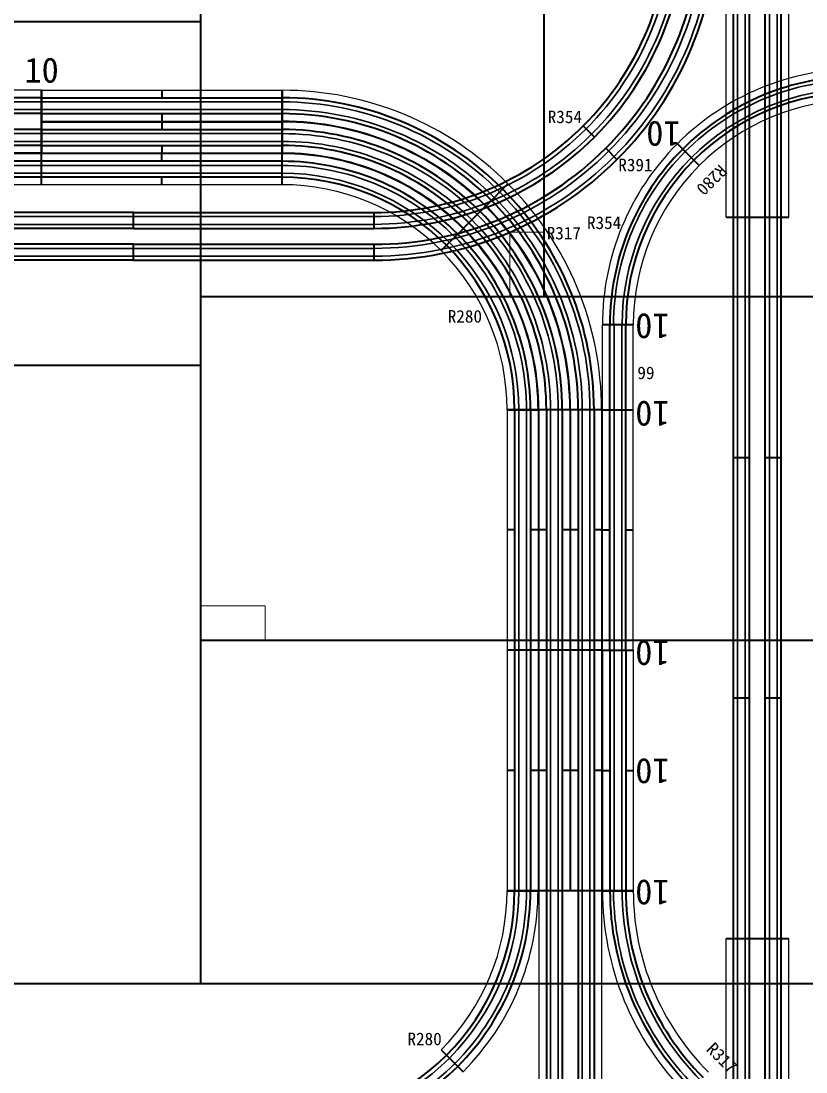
# Model space of a CAD drawing. Units: millimetres, scale not verified. Extents: x -3771 to 6012, y -4101 to 3321.
# Drawn here: x 3803 to 4717, y -3403 to -2180 of the extents above; entities that cross this region are included whole.
import ezdxf
from ezdxf.enums import TextEntityAlignment as Align

# ---------------------------------------------------------------- set-up
doc = ezdxf.new("R2010")
doc.units = ezdxf.units.MM
doc.header["$LTSCALE"] = 8
for name, color, linetype, lineweight in [('0-0', 7, 'Continuous', 40), ('0-1', 7, 'Continuous', 40), ('0-4', 7, 'Continuous', 40), ('0-7', 6, 'Continuous', 40), ('0-8', 7, 'Continuous', 40)]:
    doc.layers.add(name, color=color, linetype=linetype, lineweight=lineweight)
doc.layers.add('0-F', color=7, linetype='Continuous')
doc.styles.add('ＭＳ ゴシック', font='')
doc.styles.get('ＭＳ ゴシック').set_extended_font_data('MS Gothic')

msp = doc.modelspace()

# ---------------------------------------------------------------- linework, layer by layer
at = {"layer": '0-0', "color": 3, "lineweight": 25}
for p, q in [((4623.724, -2407.967), (4623.724, -2127.967)), ((4696.724, -2407.967), (4696.724, -2127.967)), ((4623.724, -3527.967), (4623.724, -3247.967)), ((4696.724, -3527.967), (4696.724, -3247.967))]:
    msp.add_line(p, q, dxfattribs=at)
at = {"layer": '0-0'}
for p, q in [((4632.474, -2407.967), (4632.474, -2127.967)), ((4650.974, -2407.967), (4650.974, -2127.967)), ((4669.474, -2407.967), (4669.474, -2127.967)), ((4687.974, -2407.967), (4687.974, -2127.967)), ((4623.724, -2407.967), (4696.724, -2407.967)), ((4632.474, -2687.967), (4632.474, -2407.967)), ((4632.474, -2407.967), (4650.974, -2407.967)), ((4650.974, -2687.967), (4650.974, -2407.967)), ((4669.474, -2687.967), (4669.474, -2407.967)), ((4669.474, -2407.967), (4687.974, -2407.967)), ((4687.974, -2687.967), (4687.974, -2407.967)), ((4632.474, -2967.967), (4632.474, -2687.967)), ((4632.474, -2687.967), (4650.974, -2687.967)), ((4632.474, -2687.967), (4650.974, -2687.967)), ((4650.974, -2967.967), (4650.974, -2687.967)), ((4669.474, -2967.967), (4669.474, -2687.967)), ((4669.474, -2687.967), (4687.974, -2687.967)), ((4669.474, -2687.967), (4687.974, -2687.967)), ((4687.974, -2967.967), (4687.974, -2687.967)), ((4632.474, -3247.967), (4632.474, -2967.967)), ((4632.474, -2967.967), (4650.974, -2967.967)), ((4632.474, -2967.967), (4650.974, -2967.967)), ((4650.974, -3247.967), (4650.974, -2967.967)), ((4669.474, -3247.967), (4669.474, -2967.967)), ((4669.474, -2967.967), (4687.974, -2967.967)), ((4669.474, -2967.967), (4687.974, -2967.967)), ((4687.974, -3247.967), (4687.974, -2967.967)), ((4623.724, -3247.967), (4696.724, -3247.967)), ((4632.474, -3527.967), (4632.474, -3247.967)), ((4632.474, -3247.967), (4650.974, -3247.967)), ((4650.974, -3527.967), (4650.974, -3247.967)), ((4669.474, -3527.967), (4669.474, -3247.967)), ((4669.474, -3247.967), (4687.974, -3247.967)), ((4687.974, -3527.967), (4687.974, -3247.967))]:
    msp.add_line(p, q, dxfattribs=at)
at = {"layer": '0-0', "color": 2, "lineweight": 35}
for p, q in [((4637.224, -2407.967), (4637.224, -2127.967)), ((4646.224, -2407.967), (4646.224, -2127.967)), ((4674.224, -2407.967), (4674.224, -2127.967)), ((4683.224, -2407.967), (4683.224, -2127.967)), ((4637.224, -2687.967), (4637.224, -2407.967)), ((4646.224, -2687.967), (4646.224, -2407.967)), ((4674.224, -2687.967), (4674.224, -2407.967)), ((4683.224, -2687.967), (4683.224, -2407.967)), ((4637.224, -2967.967), (4637.224, -2687.967)), ((4646.224, -2967.967), (4646.224, -2687.967)), ((4674.224, -2967.967), (4674.224, -2687.967)), ((4683.224, -2967.967), (4683.224, -2687.967)), ((4637.224, -3247.967), (4637.224, -2967.967)), ((4646.224, -3247.967), (4646.224, -2967.967)), ((4674.224, -3247.967), (4674.224, -2967.967)), ((4683.224, -3247.967), (4683.224, -2967.967)), ((4637.224, -3527.967), (4637.224, -3247.967)), ((4646.224, -3527.967), (4646.224, -3247.967)), ((4674.224, -3527.967), (4674.224, -3247.967)), ((4683.224, -3527.967), (4683.224, -3247.967))]:
    msp.add_line(p, q, dxfattribs=at)
at = {"layer": '0-1'}
for p, q in [((4592.532, -2348.074), (4567.076, -2322.618)), ((4592.533, -2348.073), (4567.077, -2322.617)), ((4515.794, -2533.335), (4479.794, -2533.335)), ((4488.544, -2632.335), (4488.544, -2533.335)), ((4507.044, -2632.335), (4507.044, -2533.335)), ((4479.794, -2632.335), (4515.794, -2632.335)), ((4488.544, -2912.335), (4488.544, -2632.335)), ((4507.044, -2912.335), (4507.044, -2632.335)), ((4479.794, -2772.335), (4488.544, -2772.335)), ((4507.044, -2772.335), (4515.794, -2772.335)), ((4479.794, -2912.335), (4515.794, -2912.335)), ((4488.544, -2912.335), (4488.544, -3192.335)), ((4507.044, -2912.335), (4507.044, -3192.335)), ((4479.794, -3052.335), (4488.544, -3052.335)), ((4507.044, -3052.335), (4515.794, -3052.335)), ((4515.794, -3192.334), (4479.794, -3192.334)), ((4479.794, -3192.335), (4515.794, -3192.335)), ((4479.794, -3192.335), (4515.794, -3192.335)), ((4479.794, -3192.335), (4515.794, -3192.335)), ((4479.794, -3192.335), (4515.794, -3192.335)), ((4488.544, -3192.334), (4507.044, -3192.334)), ((4507.044, -3192.334), (4488.544, -3192.334))]:
    msp.add_line(p, q, dxfattribs=at)
at = {"layer": '0-1', "color": 3, "lineweight": 25}
for p, q in [((4479.794, -2632.335), (4479.794, -2533.335)), ((4515.794, -2632.335), (4515.794, -2533.335)), ((4479.794, -2912.335), (4479.794, -2632.335)), ((4515.794, -2912.335), (4515.794, -2632.335)), ((4479.794, -2912.335), (4479.794, -3192.335)), ((4515.794, -2912.335), (4515.794, -3192.335))]:
    msp.add_line(p, q, dxfattribs=at)
at = {"layer": '0-1', "color": 2, "lineweight": 35}
for p, q in [((4493.294, -2632.335), (4493.294, -2533.335)), ((4502.294, -2632.335), (4502.294, -2533.335)), ((4493.294, -2912.335), (4493.294, -2632.335)), ((4502.294, -2912.335), (4502.294, -2632.335)), ((4493.294, -2912.335), (4493.294, -3192.335)), ((4502.294, -2912.335), (4502.294, -3192.335))]:
    msp.add_line(p, q, dxfattribs=at)
at = {"layer": '0-1', "color": 4, "lineweight": 18}
msp.add_line((4515.794, -3192.335), (4479.794, -3192.335), dxfattribs=at)
at = {"layer": '0-1', "color": 3, "lineweight": 25}
for centre, radius, start, end in [((4777.794, -2533.335), 298, 90, 134.99995), ((4777.794, -2533.335), 262, 90, 135), ((4777.794, -2533.335), 298, 135, 179.99995), ((4777.794, -2533.335), 262, 135, 180), ((4814.794, -3192.334), 335, 180.00002, 225), ((4814.794, -3192.334), 299, 179.99998, 225)]:
    msp.add_arc(centre, radius, start, end, dxfattribs=at)
at = {"layer": '0-1'}
for centre, radius, start, end in [((4777.794, -2533.335), 289.25, 90, 134.99995), ((4777.794, -2533.335), 270.75, 90, 135.00002), ((4777.794, -2533.335), 289.25, 135, 179.99995), ((4777.794, -2533.335), 270.75, 135, 180.00002), ((4814.794, -3192.334), 326.25, 180, 225), ((4814.794, -3192.334), 307.75, 180, 225)]:
    msp.add_arc(centre, radius, start, end, dxfattribs=at)
at = {"layer": '0-1', "color": 2, "lineweight": 35}
for centre, radius, start, end in [((4777.794, -2533.335), 285, 90, 134.99995), ((4777.794, -2533.335), 275, 90, 135), ((4777.794, -2533.335), 285, 135, 179.99995), ((4777.794, -2533.335), 275, 135, 180), ((4814.794, -3192.334), 322, 180.00002, 225), ((4814.794, -3192.334), 312, 179.99998, 225)]:
    msp.add_arc(centre, radius, start, end, dxfattribs=at)
at = {"layer": '0-4', "color": 3, "lineweight": 25}
for p, q in [((3826.794, -2334.334), (3546.794, -2334.334)), ((4106.794, -2334.334), (3826.794, -2334.334)), ((3826.794, -2370.334), (3546.794, -2370.334)), ((4106.794, -2370.334), (3826.794, -2370.334)), ((4368.794, -2632.334), (4368.794, -2912.334)), ((4404.794, -2632.334), (4404.794, -2912.334)), ((4368.794, -2912.334), (4368.794, -3192.334)), ((4404.794, -2912.334), (4404.794, -3192.334))]:
    msp.add_line(p, q, dxfattribs=at)
at = {"layer": '0-4'}
for p, q in [((3826.794, -2370.334), (3826.794, -2334.334)), ((3826.794, -2370.334), (3826.794, -2334.334)), ((3966.794, -2343.084), (3966.794, -2334.334)), ((4106.794, -2370.334), (4106.794, -2334.334)), ((4106.794, -2370.334), (4106.794, -2334.334)), ((3826.794, -2343.084), (3546.794, -2343.084)), ((4106.794, -2343.084), (3826.794, -2343.084)), ((3826.794, -2361.584), (3546.794, -2361.584)), ((4106.794, -2361.584), (3826.794, -2361.584)), ((3966.794, -2370.334), (3966.794, -2361.584)), ((4292.056, -2447.072), (4317.512, -2421.617)), ((4292.056, -2447.072), (4317.512, -2421.617)), ((4368.794, -2632.334), (4404.794, -2632.334)), ((4404.794, -2632.334), (4368.794, -2632.334)), ((4404.794, -2632.334), (4368.794, -2632.334)), ((4404.794, -2632.334), (4368.794, -2632.334)), ((4404.794, -2632.334), (4368.794, -2632.334)), ((4377.544, -2632.334), (4377.544, -2912.334)), ((4396.044, -2632.334), (4396.044, -2912.334)), ((4377.544, -2772.334), (4368.794, -2772.334)), ((4404.794, -2772.334), (4396.044, -2772.334)), ((4404.794, -2912.334), (4368.794, -2912.334)), ((4404.794, -2912.334), (4368.794, -2912.334)), ((4377.544, -2912.334), (4377.544, -3192.334)), ((4396.044, -2912.334), (4396.044, -3192.334)), ((4377.544, -3052.334), (4368.794, -3052.334)), ((4404.794, -3052.334), (4396.044, -3052.334)), ((4404.794, -3192.334), (4368.794, -3192.334)), ((4368.794, -3192.334), (4404.794, -3192.334)), ((4292.056, -3377.596), (4317.512, -3403.052)), ((4292.056, -3377.596), (4317.512, -3403.052))]:
    msp.add_line(p, q, dxfattribs=at)
at = {"layer": '0-4', "color": 2, "lineweight": 35}
for p, q in [((3826.794, -2347.834), (3546.794, -2347.834)), ((4106.794, -2347.834), (3826.794, -2347.834)), ((3826.794, -2356.834), (3546.794, -2356.834)), ((4106.794, -2356.834), (3826.794, -2356.834)), ((4382.294, -2632.334), (4382.294, -2912.334)), ((4391.294, -2632.334), (4391.294, -2912.334)), ((4382.294, -2912.334), (4382.294, -3192.334)), ((4391.294, -2912.334), (4391.294, -3192.334))]:
    msp.add_line(p, q, dxfattribs=at)
at = {"layer": '0-4', "color": 3, "lineweight": 25}
for centre, radius, start, end in [((4106.794, -2632.334), 298, 45, 90), ((4106.794, -2632.334), 262, 45, 90), ((4106.794, -2632.334), 298, 0, 45), ((4106.794, -2632.334), 262, 0, 45), ((4106.794, -3192.334), 262, 315, 0), ((4106.794, -3192.334), 298, 315, 0)]:
    msp.add_arc(centre, radius, start, end, dxfattribs=at)
at = {"layer": '0-4'}
for centre, radius, start, end in [((4106.794, -2632.334), 289.25, 45, 90), ((4106.794, -2632.334), 270.75, 45, 90), ((4106.794, -2632.334), 289.25, 0, 45), ((4106.794, -2632.334), 270.75, 0, 45), ((4106.794, -3192.334), 270.75, 315, 0), ((4106.794, -3192.334), 289.25, 315, 0), ((4106.794, -3192.334), 270.75, 270, 315), ((4106.794, -3192.334), 289.25, 270, 315)]:
    msp.add_arc(centre, radius, start, end, dxfattribs=at)
at = {"layer": '0-4', "color": 2, "lineweight": 35}
for centre, radius, start, end in [((4106.794, -2632.334), 284.5, 45, 90), ((4106.794, -2632.334), 275.5, 45, 90), ((4106.794, -2632.334), 284.5, 0, 45), ((4106.794, -2632.334), 275.5, 0, 45), ((4106.794, -3192.334), 275.5, 315, 0), ((4106.794, -3192.334), 284.5, 315, 0), ((4106.794, -3192.334), 275.5, 270, 315), ((4106.794, -3192.334), 284.5, 270, 315)]:
    msp.add_arc(centre, radius, start, end, dxfattribs=at)
at = {"layer": '0-7'}
for p, q in [((4411.995, -2500.563), (4411.995, -700.563)), ((2811.995, -2180.326), (4011.995, -2180.326)), ((4011.995, -2500.563), (5211.995, -2500.563)), ((2811.995, -2580.326), (4011.995, -2580.326)), ((4011.995, -2900.563), (5211.995, -2900.563)), ((-588.005, -3300.563), (6010.995, -3300.563))]:
    msp.add_line(p, q, dxfattribs=at)
msp.add_lwpolyline([(4011.995, -3300.563), (4011.995, -2500.563), (4011.995, -700.563)], dxfattribs=at)
at = {"layer": '0-7', "color": 4, "lineweight": 18}
for points in [[(4411.995, -2425.563), (4371.995, -2425.563), (4371.995, -2500.563)], [(4086.995, -2900.563), (4086.995, -2860.563), (4011.995, -2860.563)]]:
    msp.add_lwpolyline(points, dxfattribs=at)
at = {"layer": '0-8', "color": 3, "lineweight": 25}
for p, q in [((3826.794, -2260.334), (3546.794, -2260.334)), ((3826.794, -2260.334), (4106.794, -2260.334)), ((3826.794, -2296.334), (4106.794, -2296.334)), ((3826.794, -2297.334), (4106.794, -2297.334)), ((3826.794, -2333.334), (3546.794, -2333.334)), ((3826.794, -2333.334), (4106.794, -2333.334)), ((4405.794, -2632.334), (4405.794, -2912.334)), ((4441.794, -2632.334), (4441.794, -2912.334)), ((4442.794, -2632.334), (4442.794, -2912.334)), ((4478.794, -2632.334), (4478.794, -2912.334)), ((4405.794, -2912.334), (4405.794, -3192.334)), ((4441.794, -2912.334), (4441.794, -3192.334)), ((4442.794, -2912.334), (4442.794, -3192.334)), ((4478.794, -2912.334), (4478.794, -3192.334)), ((4405.794, -3192.334), (4405.794, -3472.334)), ((4478.794, -3192.334), (4478.794, -3472.334))]:
    msp.add_line(p, q, dxfattribs=at)
at = {"layer": '0-8'}
for p, q in [((3826.794, -2333.334), (3826.794, -2260.334)), ((3826.794, -2333.334), (3826.794, -2260.334)), ((3826.794, -2260.334), (3826.794, -2296.334)), ((3966.794, -2260.334), (3966.794, -2269.084)), ((4106.794, -2333.334), (4106.794, -2260.334)), ((4106.794, -2260.334), (4106.794, -2296.334)), ((3826.794, -2269.084), (3546.794, -2269.084)), ((3826.794, -2269.084), (4106.794, -2269.084)), ((3826.794, -2287.584), (3546.794, -2287.584)), ((3826.794, -2287.584), (4106.794, -2287.584)), ((3966.794, -2287.584), (3966.794, -2296.334)), ((3826.794, -2297.334), (3826.794, -2333.334)), ((3966.794, -2297.334), (3966.794, -2306.084)), ((4106.794, -2297.334), (4106.794, -2333.334)), ((3826.794, -2306.084), (3546.794, -2306.084)), ((3826.794, -2306.084), (4106.794, -2306.084)), ((4457.498, -2301.742), (4470.579, -2314.823)), ((3826.794, -2324.584), (3546.794, -2324.584)), ((3826.794, -2324.584), (4106.794, -2324.584)), ((3966.794, -2324.584), (3966.794, -2333.334)), ((4483.661, -2327.905), (4496.742, -2340.986)), ((4344.382, -2394.746), (4369.838, -2369.291)), ((4318.219, -2420.909), (4343.675, -2395.454)), ((4318.219, -2420.909), (4343.675, -2395.454)), ((3933.723, -2402.717), (3653.723, -2402.717)), ((3933.723, -2421.217), (3933.723, -2402.717)), ((3933.723, -2421.217), (3933.723, -2402.717)), ((3933.723, -2402.717), (4213.723, -2402.717)), ((4213.723, -2402.717), (4213.723, -2421.217)), ((3933.723, -2421.217), (3653.723, -2421.217)), ((3933.723, -2421.217), (4213.723, -2421.217)), ((3933.723, -2439.717), (3653.723, -2439.717)), ((3933.723, -2458.217), (3933.723, -2439.717)), ((3933.723, -2458.217), (3933.723, -2439.717)), ((3933.723, -2439.717), (4213.723, -2439.717)), ((4213.723, -2439.717), (4213.723, -2458.217)), ((3933.723, -2458.217), (3653.723, -2458.217)), ((3933.723, -2458.217), (4213.723, -2458.217)), ((4441.794, -2632.334), (4405.794, -2632.334)), ((4414.544, -2632.334), (4414.544, -2912.334)), ((4433.044, -2632.334), (4433.044, -2912.334)), ((4478.794, -2632.334), (4442.794, -2632.334)), ((4451.544, -2632.334), (4451.544, -2912.334)), ((4470.044, -2632.334), (4470.044, -2912.334)), ((4414.544, -2772.334), (4405.794, -2772.334)), ((4441.794, -2772.334), (4433.044, -2772.334)), ((4451.544, -2772.334), (4442.794, -2772.334)), ((4478.794, -2772.334), (4470.044, -2772.334)), ((4441.794, -2912.334), (4405.794, -2912.334)), ((4441.794, -2912.334), (4405.794, -2912.334)), ((4414.544, -2912.334), (4414.544, -3192.334)), ((4433.044, -2912.334), (4433.044, -3192.334)), ((4478.794, -2912.334), (4442.794, -2912.334)), ((4478.794, -2912.334), (4442.794, -2912.334)), ((4451.544, -2912.334), (4451.544, -3192.334)), ((4470.044, -2912.334), (4470.044, -3192.334)), ((4414.544, -3052.334), (4405.794, -3052.334)), ((4441.794, -3052.334), (4433.044, -3052.334)), ((4451.544, -3052.334), (4442.794, -3052.334)), ((4478.794, -3052.334), (4470.044, -3052.334)), ((4441.794, -3192.334), (4405.794, -3192.334)), ((4441.794, -3192.334), (4405.794, -3192.334)), ((4478.794, -3192.334), (4405.794, -3192.334)), ((4414.544, -3192.334), (4414.544, -3472.334)), ((4433.044, -3192.334), (4433.044, -3472.334)), ((4478.794, -3192.334), (4442.794, -3192.334)), ((4478.794, -3192.334), (4442.794, -3192.334)), ((4451.544, -3192.334), (4451.544, -3472.334)), ((4470.044, -3192.334), (4470.044, -3472.334))]:
    msp.add_line(p, q, dxfattribs=at)
at = {"layer": '0-8', "color": 2, "lineweight": 35}
for p, q in [((3826.794, -2273.834), (3546.794, -2273.834)), ((3826.794, -2273.834), (4106.794, -2273.834)), ((3826.794, -2282.834), (3546.794, -2282.834)), ((3826.794, -2282.834), (4106.794, -2282.834)), ((3826.794, -2310.834), (3546.794, -2310.834)), ((3826.794, -2310.834), (4106.794, -2310.834)), ((3826.794, -2319.834), (3546.794, -2319.834)), ((3826.794, -2319.834), (4106.794, -2319.834)), ((3933.723, -2407.467), (3653.723, -2407.467)), ((3933.723, -2407.467), (4213.723, -2407.467)), ((3933.723, -2416.467), (3653.723, -2416.467)), ((3933.723, -2416.467), (4213.723, -2416.467)), ((3933.723, -2444.467), (3653.723, -2444.467)), ((3933.723, -2444.467), (4213.723, -2444.467)), ((3933.723, -2453.467), (3653.723, -2453.467)), ((3933.723, -2453.467), (4213.723, -2453.467)), ((4419.294, -2632.334), (4419.294, -2912.334)), ((4428.294, -2632.334), (4428.294, -2912.334)), ((4456.294, -2632.334), (4456.294, -2912.334)), ((4465.294, -2632.334), (4465.294, -2912.334)), ((4419.294, -2912.334), (4419.294, -3192.334)), ((4428.294, -2912.334), (4428.294, -3192.334)), ((4456.294, -2912.334), (4456.294, -3192.334)), ((4465.294, -2912.334), (4465.294, -3192.334)), ((4419.294, -3192.334), (4419.294, -3472.334)), ((4428.294, -3192.334), (4428.294, -3472.334)), ((4456.294, -3192.334), (4456.294, -3472.334)), ((4465.294, -3192.334), (4465.294, -3472.334))]:
    msp.add_line(p, q, dxfattribs=at)
at = {"layer": '0-8'}
for centre, radius, start, end in [((4213.723, -2057.967), 344.75, 315, 0), ((4213.723, -2057.967), 363.25, 315, 0), ((4213.723, -2057.967), 381.75, 315, 0), ((4213.723, -2057.967), 400.25, 315, 0), ((4106.794, -2632.334), 363.25, 45, 90), ((4106.794, -2632.334), 344.75, 45, 90), ((4106.794, -2632.334), 326.25, 45, 90), ((4213.723, -2057.967), 344.75, 270, 315), ((4106.794, -2632.334), 307.75, 45, 90), ((4213.723, -2057.967), 363.25, 270, 315), ((4213.723, -2057.967), 381.75, 270, 315), ((4213.723, -2057.967), 400.25, 270, 315), ((4106.794, -2632.334), 363.25, 0, 45), ((4106.794, -2632.334), 344.75, 0, 45), ((4106.794, -2632.334), 326.25, 0, 45), ((4106.794, -2632.334), 307.75, 0, 45)]:
    msp.add_arc(centre, radius, start, end, dxfattribs=at)
at = {"layer": '0-8', "color": 2, "lineweight": 35}
for centre, radius, start, end in [((4213.723, -2057.967), 349.5, 315, 0), ((4213.723, -2057.967), 358.5, 315, 0), ((4213.723, -2057.967), 386.5, 315, 0), ((4213.723, -2057.967), 395.5, 315, 0), ((4106.794, -2632.334), 358.5, 45, 90), ((4106.794, -2632.334), 349.5, 45, 90), ((4106.794, -2632.334), 321.5, 45, 90), ((4213.723, -2057.967), 349.5, 270, 315), ((4213.723, -2057.967), 358.5, 270, 315), ((4106.794, -2632.334), 312.5, 45, 90), ((4213.723, -2057.967), 386.5, 270, 315), ((4213.723, -2057.967), 395.5, 270, 315), ((4106.794, -2632.334), 349.5, 0, 45), ((4106.794, -2632.334), 358.5, 0, 45), ((4106.794, -2632.334), 321.5, 0, 45), ((4106.794, -2632.334), 312.5, 0, 45)]:
    msp.add_arc(centre, radius, start, end, dxfattribs=at)
at = {"layer": '0-8', "color": 3, "lineweight": 25}
for radius, start, end in [(372, 45, 90), (336, 45, 90), (335, 45, 90), (299, 45, 90), (372, 0, 45), (335, 0, 45), (336, 0, 45), (299, 0, 45)]:
    msp.add_arc((4106.794, -2632.334), radius, start, end, dxfattribs=at)

# ---------------------------------------------------------------- texts
at = {"layer": '0-1', "color": 3, "style": 'ＭＳ ゴシック'}
for p in [(4570.8, -2287.629), (4557.962, -2511.586), (4557.962, -2613.434), (4557.962, -2892.175), (4557.962, -3029.759), (4557.962, -3170.916)]:
    msp.add_text('10', height=29.33, rotation=180, dxfattribs=at).set_placement(p, align=Align.BOTTOM_LEFT)
at = {"layer": '0-1', "style": 'ＭＳ ゴシック'}
for s, rotation, p in [('R280', 225, (4613.068, -2342.521)), ('R317', 315, (4596.577, -3381.062))]:
    msp.add_text(s, height=14.66, rotation=rotation, dxfattribs=at).set_placement(p, align=Align.BOTTOM_LEFT)
msp.add_text('99', height=14.66, dxfattribs=at).set_placement((4520.518, -2601.111), align=Align.BOTTOM_LEFT)
at = {"layer": '0-F', "color": 3, "style": 'ＭＳ ゴシック'}
msp.add_text('10', height=29.33, dxfattribs=at).set_placement((3806.794, -2260.334), align=Align.BOTTOM_LEFT)
at = {"layer": '0-F', "style": 'ＭＳ ゴシック'}
for s, p in [('R354', (4416.105, -2303.027)), ('R391', (4498.311, -2359.023)), ('R354', (4461.82, -2426.332)), ('R317', (4414.912, -2438.437)), ('R280', (4299.694, -2535.306)), ('R280', (4252.787, -3376.618))]:
    msp.add_text(s, height=14.66, dxfattribs=at).set_placement(p, align=Align.BOTTOM_LEFT)

doc.saveas('drawing.dxf')
